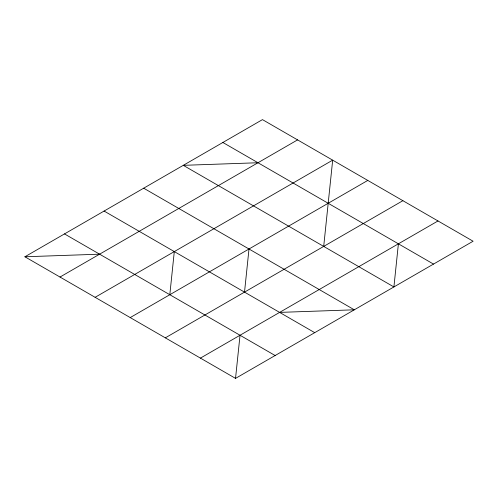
<?xml version="1.0" encoding="UTF-8"?>
<svg xmlns="http://www.w3.org/2000/svg" width="498" height="498" viewBox="0 0 498 498"><rect width="100%" height="100%" fill="white"/><g stroke="black" fill="none" stroke-linecap="round" stroke-linejoin="round"><path stroke-width="0.75" d="M169.812 294.716L174.3 251.59M235.535 378.38L473.1 241.225L262.465 119.62L24.9 256.775L235.535 378.38L240.024 335.254M244.512 292.127L249 249M323.7 246.41L332.676 160.151L95.112 297.312M398.4 243.815L393.912 286.948L183.276 165.336L257.976 162.746M60.003 277.044L297.574 139.888M130.215 317.581L367.785 180.419M165.324 337.849L402.888 200.688M200.426 358.112L437.997 220.956M24.9 256.775L99.6 254.185M279.615 312.395L354.315 309.806L143.685 188.194M222.874 142.478L433.503 264.083M104.088 211.052L314.724 332.664M64.497 233.917L275.126 355.522"/></g></svg>
